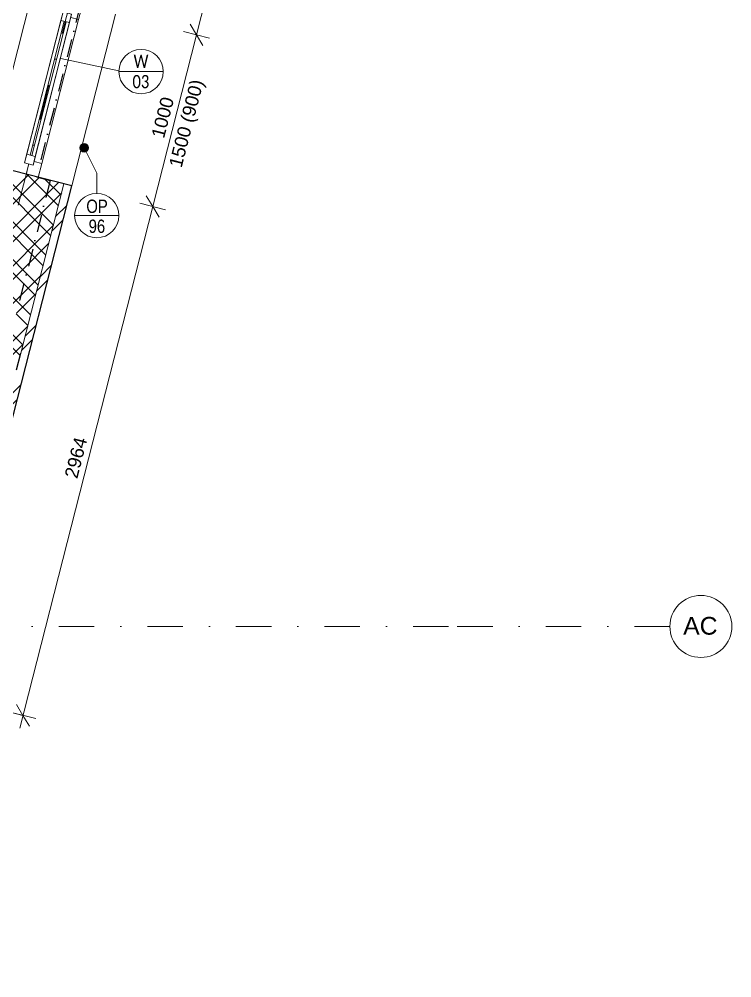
# Model space of a CAD drawing. Header units: millimetres. Extents: x -2204 to 40828, y -3577 to 13817.
# Drawn here: x 22224 to 26248, y -1983 to 3428 of the extents above; entities that cross this region are included whole.
import ezdxf

# ---------------------------------------------------------------- set-up
doc = ezdxf.new("R2010")
doc.units = ezdxf.units.MM
doc.linetypes.add('HA_DashDot_10mm-S3mm', pattern=[500, 200, -150, 0, -150])
doc.linetypes.add('HA_DashDot_4mm-S1mm', pattern=[200, 100, -50, 0, -50])
for name, color, linetype, lineweight in [('A-____-____-DIMS', 9, 'Continuous', 5), ('A-____-____-DIMS-50', 9, 'Continuous', 5), ('A-FLOR-____-OVHD', 9, 'HA_DashDot_4mm-S1mm', 25), ('A-GENM-____-IDEN', 9, 'Continuous', 9), ('A-GLAZ-____-IDEN', 9, 'Continuous', 9), ('A-GLAZ-____-MCUT', 9, 'Continuous', 5), ('A-GLAZ-____-OTLN', 9, 'Continuous', 5), ('A-WALL-____-MCUT', 9, 'Continuous', 9), ('A-WALL-____-OTLN', 9, 'Continuous', 9), ('A-WALL-____-PATT', 9, 'Continuous', 25), ('S-GRID-____-IDEN', 9, 'Continuous', 9), ('S-GRID-____-OTLN', 9, 'Continuous', 5)]:
    doc.layers.add(name, color=color, linetype=linetype, lineweight=lineweight)
doc.styles.add('Arial', font='arial.ttf', dxfattribs={"height": 100})
doc.styles.add('Arial_1', font='arial.ttf', dxfattribs={"height": 75})
doc.styles.add('Arial_2', font='arial.ttf', dxfattribs={"width": 0.8, "height": 75})
doc.styles.add('Calibri', font='calibri.ttf', dxfattribs={"width": 0.8, "height": 75})
doc.dimstyles.new('Inner_Dimensions_1', dxfattribs={"dimscale": 304.8, "dimtxt": 76.519455, "dimasz": 0.328084, "dimexe": 0.246063, "dimexo": 0.0625, "dimgap": 0.032808, "dimtad": 1, "dimdec": 0, "dimzin": 0, "dimdsep": 46, "dimtxsty": 'Arial_1', "dimblk1": 'OBLIQUE', "dimblk2": 'OBLIQUE', "dimsah": 1, "dimcen": 0.09, "dimdle": 0.246063, "dimazin": 0, "dimtfac": 1, "dimtdec": 4, "dimtix": 1, "dimtmove": 0, "dimatfit": 3, "dimfxl": 0.246063, "dimfxlon": 1, "dimtvp": 1, "dimtolj": 1, "dimtzin": 0, "dimlwd": 9, "dimlwe": 9, "dimarcsym": 2})

# ---------------------------------------------------------------- blocks, each defined once
blk = doc.blocks.new('HA_WD_SinglePanel - 1000x1500-2168128-DSP_3NP-A')
at = {"layer": 'A-GLAZ-____-MCUT'}
for p, q in [((-420, 70), (-500, 70)), ((-420, 25), (-420, 70)), ((500, 70), (420, 70)), ((420, 70), (420, 25)), ((-500, 0), (-440, 0)), ((-440, -25), (-440, 25)), ((-440, 25), (-390, 25)), ((-390, 25), (-390, -25)), ((390, 5), (-390, 5)), ((390, -25), (390, 25)), ((390, 25), (440, 25)), ((440, 25), (440, -25)), ((440, 0), (500, 0)), ((-390, -25), (-440, -25)), ((390, -5), (-390, -5)), ((440, -25), (390, -25))]:
    blk.add_line(p, q, dxfattribs=at)
at = {"layer": 'A-GLAZ-____-OTLN'}
for p, q in [((420, 70), (-420, 70)), ((440, 25), (-440, 25)), ((-440, -25), (-440, 25)), ((390, 25), (-390, 25)), ((440, 25), (440, -25)), ((-440, -25), (440, -25)), ((390, -25), (-390, -25))]:
    blk.add_line(p, q, dxfattribs=at)
blk = doc.blocks.new('Grid - Radius 3_5mm-353793-DSP_3NP-A')
at = {"layer": 'S-GRID-____-IDEN'}
blk.add_circle((0, 0), 3.5, dxfattribs=at)
blk = doc.blocks.new('DIMBLOCK51-DSP_3NP-A')
at = {"layer": 'A-____-____-DIMS-50', "lineweight": 9}
for p, q in [((23924.5, 6385.9), (24069.8, 6348.8)), ((23997.1, 6367.3), (23924.5, 6385.9)), ((23997.1, 6367.3), (23961.1, 6428.1)), ((23997.1, 6367.3), (23224.7, 3339.3)), ((23997.1, 6367.3), (24033.2, 6306.5)), ((23152.1, 3357.8), (23297.4, 3320.7)), ((23224.7, 3339.3), (23152.1, 3357.8)), ((23224.7, 3339.3), (23188.7, 3400.1)), ((23224.7, 3339.3), (23260.8, 3278.5))]:
    blk.add_line(p, q, dxfattribs=at)
at = {"layer": 'A-____-____-DIMS-50', "color": 0, "lineweight": 9, "insert": (23478.4, 4768.1), "char_height": 75, "width": 276.883, "attachment_point": 1, "rotation": 75.6901, "line_spacing_factor": 0.941778, "style": 'Arial_1'}
blk.add_mtext('3125', dxfattribs=at)
blk = doc.blocks.new('_Oblique')
at = {"color": 0, "linetype": 'ByBlock', "lineweight": -2}
blk.add_line((-0.5, -0.5), (0.5, 0.5), dxfattribs=at)
blk = doc.blocks.new('DIMBLOCK52-DSP_3NP-A')
at = {"layer": 'A-____-____-DIMS-50', "lineweight": 9}
for p, q in [((23152.1, 3357.8), (23297.4, 3320.7)), ((23224.7, 3339.3), (23152.1, 3357.8)), ((23224.7, 3339.3), (23188.7, 3400.1)), ((23224.7, 3339.3), (22977.6, 2370.3)), ((23224.7, 3339.3), (23260.8, 3278.5)), ((22904.9, 2388.8), (23050.3, 2351.8)), ((22977.6, 2370.3), (22904.9, 2388.8)), ((22977.6, 2370.3), (22941.5, 2431.1)), ((22977.6, 2370.3), (23013.7, 2309.5))]:
    blk.add_line(p, q, dxfattribs=at)
at = {"layer": 'A-____-____-DIMS-50', "color": 0, "lineweight": 9, "insert": (22968.6, 2769.5), "char_height": 75, "width": 276.883, "attachment_point": 1, "rotation": 75.6901, "line_spacing_factor": 0.941778, "style": 'Arial_1'}
blk.add_mtext('1000', dxfattribs=at)
blk = doc.blocks.new('DIMBLOCK53-DSP_3NP-A')
at = {"layer": 'A-____-____-DIMS-50', "lineweight": 9}
for p, q in [((22904.9, 2388.8), (23050.3, 2351.8)), ((22977.6, 2370.3), (22904.9, 2388.8)), ((22977.6, 2370.3), (22941.5, 2431.1)), ((22977.6, 2370.3), (22226.5, -574.4)), ((22977.6, 2370.3), (23013.7, 2309.5)), ((22172.3, -483.1), (22317.7, -520.2)), ((22245, -501.7), (22172.3, -483.1)), ((22245, -501.7), (22208.9, -440.9)), ((22245, -501.7), (22281.1, -562.5))]:
    blk.add_line(p, q, dxfattribs=at)
at = {"layer": 'A-____-____-DIMS-50', "color": 0, "lineweight": 9, "insert": (22478.7, 849.1), "char_height": 75, "width": 276.883, "attachment_point": 1, "rotation": 75.6901, "line_spacing_factor": 0.941778, "style": 'Arial_1'}
blk.add_mtext('2964', dxfattribs=at)
blk = doc.blocks.new('HA_TAG_WD - Type Mark-1527962-DSP_3NP-A')
at = {"layer": 'A-GLAZ-____-IDEN'}
blk.add_line((-2.5, 0), (2.5, 0), dxfattribs=at)
blk.add_circle((0, 0), 2.5, dxfattribs=at)
blk = doc.blocks.new('HA_TAG_GM_Products - Generic-588599-DSP_3NP-A')
at = {"layer": 'A-GENM-____-IDEN'}
blk.add_line((-2.5, 0), (2.5, 0), dxfattribs=at)
blk.add_circle((0, 0), 2.5, dxfattribs=at)

msp = doc.modelspace()

# ---------------------------------------------------------------- hatches: boundary and pattern name
at = {"layer": 'A-GENM-____-IDEN'}
h = msp.add_hatch(color=256, dxfattribs=at)
edge = h.paths.add_edge_path()
edge.add_arc((22590.7, 2701.6), 25, 0, 360)
at = {"layer": 'A-WALL-____-PATT', "lineweight": 5}
h = msp.add_hatch(dxfattribs=at)
h.set_pattern_fill('FP_8', color=256, style=0, pattern_type=2)
h.set_pattern_definition([(45, (0, 0), (-125.7236, 125.7236), []), (45, (0, 190.5), (-125.7236, 125.7236), [])])
h.paths.add_polyline_path([(22142.1, 1004.7), (22520.2, 2487), (22476.6, 2498.1), (22098.5, 1015.9)])
h.paths.add_polyline_path([(22767.3, 3456), (23490.6, 6291.6), (23447, 6302.7), (22723.7, 3467.1)])
h.paths.add_polyline_path([(23737.8, 7260.6), (24102, 8688.4), (24058.4, 8699.5), (23694.2, 7271.7), (23713.7, 7266.7)])
h.paths.add_polyline_path([(24349.2, 9657.4), (24948.6, 12007), (24904.9, 12018.1), (24305.6, 9668.5)])
h = msp.add_hatch(dxfattribs=at)
h.set_pattern_fill('FP_3', color=256, style=0, pattern_type=2)
h.set_pattern_definition([(45, (0, 0), (-106.066, 106.066), []), (45, (75, 0), (-106.066, 106.066), []), (315, (0, 0), (106.066, 106.066), []), (315, (75, 0), (106.066, 106.066), [])])
h.paths.add_polyline_path([(22208.7, 1447.9), (22476.6, 2498.1), (22050.2, 2606.9), (21865.5, 1882.7), (22214.3, 1793.8), (22147.1, 1530.3), (21798.3, 1619.3), (21754.6, 1447.9), (22012.9, 1447.9)])
h.paths.add_polyline_path([(22723.7, 3467.1), (23447, 6302.7), (23020.7, 6411.5), (22297.4, 3575.8), (22519.9, 3519.1)])
h.paths.add_polyline_path([(23694.2, 7271.7), (23715.5, 7355.2), (23289.2, 7464), (23267.9, 7380.4), (23650.6, 7282.8)])

# ---------------------------------------------------------------- linework, layer by layer
at = {"layer": 'A-FLOR-____-OVHD'}
for p, q in [((22568.7, 3506.6), (22321.5, 2537.7)), ((22399, 2517.9), (22214.3, 1793.8)), ((22321.5, 2537.7), (22399, 2517.9))]:
    msp.add_line(p, q, dxfattribs=at)
at = {"layer": 'A-GENM-____-IDEN'}
for p, q in [((22590.7, 2701.6), (22661.9, 2559.4)), ((22661.9, 2559.4), (22661.9, 2444.3))]:
    msp.add_line(p, q, dxfattribs=at)
msp.add_circle((22590.7, 2701.6), 25, dxfattribs=at)
at = {"layer": 'A-GLAZ-____-IDEN'}
msp.add_line((22458.8, 3206.2), (22786.9, 3136.4), dxfattribs=at)
at = {"layer": 'A-WALL-____-MCUT', "lineweight": 25}
for p, q in [((22520.2, 2487), (22050.2, 2606.9)), ((22142.1, 1004.7), (22520.2, 2487)), ((22208.7, 1447.9), (22232.9, 1542.7))]:
    msp.add_line(p, q, dxfattribs=at)
at = {"layer": 'A-WALL-____-MCUT'}
msp.add_line((22232.9, 1542.7), (22476.6, 2498.1), dxfattribs=at)
at = {"layer": 'A-WALL-____-OTLN'}
for p, q in [((22050.2, 2606.9), (22297.4, 3575.8)), ((22767.3, 3456), (22520.2, 2487))]:
    msp.add_line(p, q, dxfattribs=at)
at = {"layer": 'S-GRID-____-OTLN', "linetype": 'HA_DashDot_10mm-S3mm', "lineweight": 9}
for p, q in [((21106.4, -1983.2), (24724.7, 12201.5)), ((24647.7, 0), (-416.4, 0)), ((25897.7, 0), (24647.7, 0))]:
    msp.add_line(p, q, dxfattribs=at)

# ---------------------------------------------------------------- block references
at = {"layer": 'A-GENM-____-IDEN', "xscale": 49.99999999999998, "yscale": 49.99999999999998, "zscale": 49.99999999999998}
msp.add_blockref('HA_TAG_GM_Products - Generic-588599-DSP_3NP-A', (22661.9, 2319.3), dxfattribs=at)
at = {"layer": 'A-GLAZ-____-IDEN', "xscale": 49.99999999999998, "yscale": 49.99999999999998, "zscale": 49.99999999999998}
msp.add_blockref('HA_TAG_WD - Type Mark-1527962-DSP_3NP-A', (22911.9, 3132), dxfattribs=at)
at = {"layer": 'A-GLAZ-____-OTLN', "rotation": 255.690068739286}
msp.add_blockref('HA_WD_SinglePanel - 1000x1500-2168128-DSP_3NP-A', (22387, 3037), dxfattribs=at)
at = {"layer": 'S-GRID-____-IDEN', "xscale": 49.99999999999998, "yscale": 49.99999999999998, "zscale": 49.99999999999998, "rotation": 90}
msp.add_blockref('Grid - Radius 3_5mm-353793-DSP_3NP-A', (26072.7, 0), dxfattribs=at)

# ---------------------------------------------------------------- texts
at = {"layer": 'A-GENM-____-IDEN', "lineweight": 5, "char_height": 75, "attachment_point": 1, "style": 'Arial_2'}
for s, insert, width in [('OP', (22602.8, 2409.4), 147.51), ('96', (22616, 2296.7), 115.443)]:
    msp.add_mtext(s, dxfattribs=dict(at, insert=insert, width=width))
at = {"layer": 'A-GLAZ-____-IDEN', "lineweight": 5, "char_height": 75, "attachment_point": 1, "style": 'Calibri'}
for s, insert, width in [('W', (22870, 3227.2), 105.823), ('03', (22863.4, 3113), 121.856)]:
    msp.add_mtext(s, dxfattribs=dict(at, insert=insert, width=width))
at = {"layer": 'A-GLAZ-____-IDEN', "lineweight": 5, "insert": (23067.6, 2603.5), "char_height": 75, "width": 629.325, "attachment_point": 1, "rotation": 75.6901, "style": 'Arial_1'}
msp.add_mtext('1500 (900)', dxfattribs=at)
at = {"layer": 'S-GRID-____-IDEN', "lineweight": 5, "insert": (25973, 53.9), "char_height": 100, "width": 240.506, "attachment_point": 1, "style": 'Arial'}
msp.add_mtext('AC', dxfattribs=at)

# ---------------------------------------------------------------- dimensions: what is measured, and where the dimension line sits
at = {"layer": 'A-____-____-DIMS', "lineweight": 9}
for base, p1, p2, override, picture, middle in [((23224.7, 3339.3), (23924.5, 6385.9), (23152.1, 3357.8), {"dimpost": '<>', "dimfxl": 3125}, 'DIMBLOCK51-DSP_3NP-A', (23564.1, 4865.2)), ((22977.6, 2370.3), (23152.1, 3357.8), (22904.9, 2388.8), {"dimpost": '<>', "dimfxl": 1000}, 'DIMBLOCK52-DSP_3NP-A', (23054.4, 2866.7)), ((22245, -501.7), (22904.9, 2388.8), (22172.3, -483.1), {"dimpost": '<>', "dimfxl": 2963.952002}, 'DIMBLOCK53-DSP_3NP-A', (22564.5, 946.3))]:
    dim = msp.add_linear_dim(base=base, p1=p1, p2=p2, angle=75.6901, dimstyle='Inner_Dimensions_1', override=override, dxfattribs=at)
    dim.commit()
    dim.dimension.update_dxf_attribs({"geometry": picture, "text_midpoint": middle})

doc.saveas('drawing.dxf')
